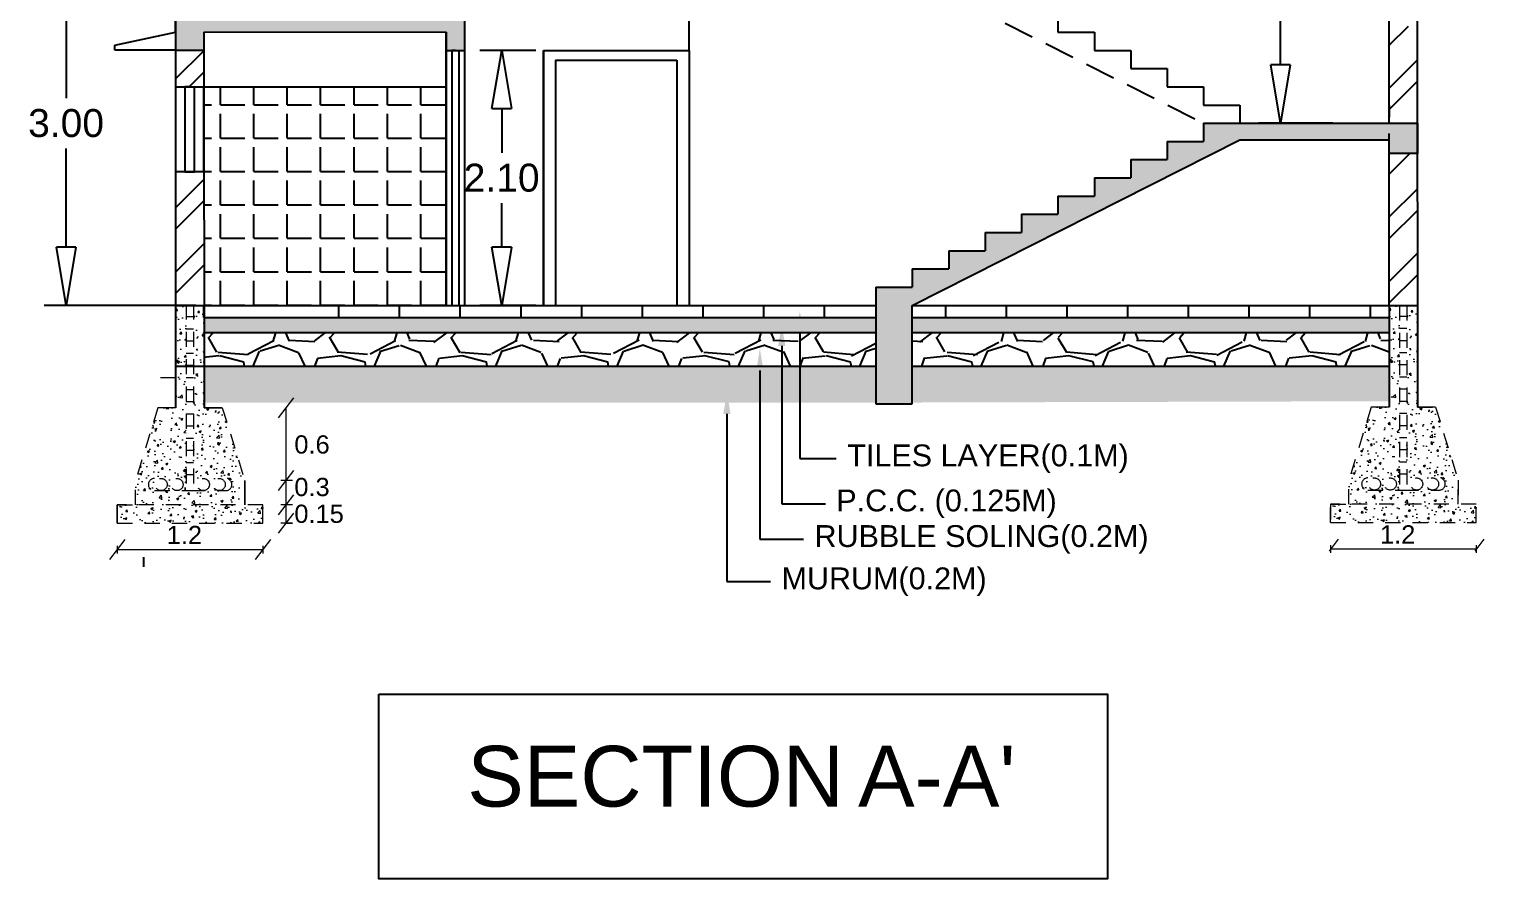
# Model space of a CAD drawing. Header units: metres. Extents: x 279 to 358.6, y 21.8 to 70.6.
# Drawn here: x 299.63 to 311.61, y 50.04 to 57.04 of the extents above; entities that cross this region are included whole.
import ezdxf
from ezdxf import colors
from ezdxf.entities.mleader import LeaderData, LeaderLine
from ezdxf.math import Vec2, Vec3

# ---------------------------------------------------------------- set-up
doc = ezdxf.new("R2010")
doc.units = ezdxf.units.M
doc.header["$MEASUREMENT"] = 0
doc.linetypes.add('DASHED2', pattern=[0.375, 0.25, -0.125])
doc.styles.get("Standard").update_dxf_attribs({"font": 'arial.ttf'})
doc.dimstyles.get("Standard").update_dxf_attribs({"dimtxt": 0.23, "dimasz": 0.48, "dimexe": 0.18, "dimexo": 0.0625, "dimgap": 0.09, "dimtad": 0, "dimtih": 1, "dimtoh": 1, "dimzin": 0, "dimdsep": 46, "dimtxsty": 'Standard', "dimblk": 'CLOSEDBLANK', "dimcen": 1.19, "dimadec": 0, "dimazin": 0, "dimtfac": 1, "dimtofl": 0, "dimtmove": 0, "dimatfit": 3, "dimldrblk": 'CLOSEDBLANK', "dimfxl": 1, "dimtolj": 1, "dimtzin": 0, "dimarcsym": 0})
pattern_1 = [(37.50000000000001, (270.6772966755989, 13.24193904688812), (-0.003149667905480408, 0.09634118845065794), [0, -0.07600000000000001, 0, -0.085, 0, -0.08125]), (7.499999999999999, (270.6772966755989, 13.24193904688812), (0.08848883526338636, 0.141107303261487), [0, -0.041, 0, -0.0685, 0, -0.02625]), (327.5, (270.6157966755989, 13.24193904688812), (0.1557070930875748, 0.0002829526768482471), [0, -0.025, 0, -0.09000000000000001, 0, -0.1175]), (317.5, (270.6157966755989, 13.24193904688812), (0.1503063302286147, 0.04388377824671247), [0, -0.0125, 0, -0.059, 0, -0.0675])]
pattern_2 = [(0, (270.6772966755989, 13.24193904688812), (0, 0.275), [0.2, -0.075]), (90, (270.6772966755989, 13.24193904688812), (-0.275, 1.683889348827611e-17), [0.2, -0.075])]

# ---------------------------------------------------------------- blocks, each defined once
blk = doc.blocks.new('_ClosedBlank')
at = {"color": 0, "linetype": 'ByBlock', "lineweight": -2}
for p, q in [((-1, 0.1666666666666667), (0, 0)), ((-1, 0.1666666666666667), (-1, -0.1666666666666667)), ((0, 0), (-1, -0.1666666666666667))]:
    blk.add_line(p, q, dxfattribs=at)
blk = doc.blocks.new('*D133')
at = {"color": 0, "lineweight": -2, "transparency": 16777216}
for p, q in [((301.0003965157889, 57.76479119134409), (299.7500575681835, 57.76479119134409)), ((299.9300575681835, 57.28479119134409), (299.9300575681835, 56.47230142326769)), ((299.9300575681835, 55.24479119134408), (299.9300575681835, 56.05728095942049)), ((301.0003965157889, 54.76479119134409), (299.7500575681835, 54.76479119134409))]:
    blk.add_line(p, q, dxfattribs=at)
at = {"layer": 'Defpoints', "color": 0, "transparency": 16777216}
for p in [(301.0628965157889, 57.76479119134409), (299.9300575681835, 54.76479119134409), (301.0628965157889, 54.76479119134409)]:
    blk.add_point(p, dxfattribs=at)
at = {"color": 0, "lineweight": -2, "transparency": 16777216, "xscale": 0.48, "yscale": 0.48, "zscale": 0.48}
for p, rotation in [((299.9300575681835, 57.76479119134409), 90), ((299.9300575681835, 54.76479119134409), 270)]:
    blk.add_blockref('_ClosedBlank', p, dxfattribs=dict(at, rotation=rotation))
at = {"color": 0, "transparency": 16777216, "insert": (299.9300575681835, 56.26479119134413), "char_height": 0.23, "attachment_point": 5}
blk.add_mtext('\\A1;3.00', dxfattribs=at)
blk = doc.blocks.new('*D134')
at = {"color": 0, "lineweight": -2, "transparency": 16777216}
for p, q in [((303.8003965157889, 56.86479119134409), (303.3391484519481, 56.86479119134409)), ((303.5191484519481, 56.38479119134409), (303.5191484519481, 56.02222297852008)), ((303.5191484519481, 55.24479119134409), (303.5191484519481, 55.6073594041681)), ((303.8003965157889, 54.7647911913441), (303.3391484519481, 54.7647911913441))]:
    blk.add_line(p, q, dxfattribs=at)
at = {"layer": 'Defpoints', "color": 0, "transparency": 16777216}
for p in [(303.8628965157889, 56.86479119134409), (303.5191484519481, 54.7647911913441), (303.8628965157889, 54.7647911913441)]:
    blk.add_point(p, dxfattribs=at)
at = {"color": 0, "lineweight": -2, "transparency": 16777216, "xscale": 0.48, "yscale": 0.48, "zscale": 0.48}
for p, rotation in [((303.5191484519481, 56.86479119134409), 90), ((303.5191484519481, 54.7647911913441), 270)]:
    blk.add_blockref('_ClosedBlank', p, dxfattribs=dict(at, rotation=rotation))
at = {"color": 0, "transparency": 16777216, "insert": (303.5191484519481, 55.81479119134413), "char_height": 0.23, "attachment_point": 5}
blk.add_mtext('\\A1;2.10', dxfattribs=at)
blk = doc.blocks.new('*D137')
at = {"color": 0, "lineweight": -2, "transparency": 16777216}
for p, q in [((310.3682191220849, 59.26479119134408), (309.7559692458561, 59.26479119134408)), ((309.9359692458561, 58.78479119134408), (309.9359692458561, 57.97230142326767)), ((309.9359692458561, 56.74479119134407), (309.9359692458561, 57.55728095942047)), ((310.3682191220849, 56.26479119134407), (309.7559692458561, 56.26479119134407))]:
    blk.add_line(p, q, dxfattribs=at)
at = {"layer": 'Defpoints', "color": 0, "transparency": 16777216}
for p in [(310.4307191220849, 59.26479119134408), (309.9359692458561, 56.26479119134407), (310.4307191220849, 56.26479119134407)]:
    blk.add_point(p, dxfattribs=at)
at = {"color": 0, "lineweight": -2, "transparency": 16777216, "xscale": 0.48, "yscale": 0.48, "zscale": 0.48}
for p, rotation in [((309.9359692458561, 59.26479119134408), 90), ((309.9359692458561, 56.26479119134407), 270)]:
    blk.add_blockref('_ClosedBlank', p, dxfattribs=dict(at, rotation=rotation))
at = {"color": 0, "transparency": 16777216, "insert": (309.9359692458561, 57.76479119134412), "char_height": 0.23, "attachment_point": 5}
blk.add_mtext('\\A1;3.00', dxfattribs=at)

msp = doc.modelspace()

# ---------------------------------------------------------------- hatches: boundary and pattern name
h = msp.add_hatch()
h.set_pattern_fill('AR-CONC', color=256, scale=0.05)
h.set_pattern_definition([(49.99999999999999, (196.6692774221981, -0.3344797372712947), (0.3586300913003768, -0.03137606749129756), [0.03750000000000001, -0.4125]), (355, (196.6692774221981, -0.3344797372712947), (-0.06937566680650001, 0.376096066850006), [0.03, -0.33]), (100.45144446, (196.6991632626981, -0.3370944092712946), (0.289254423363556, 0.3447199954843148), [0.03187009599999998, -0.3505710559999998]), (46.18420000000002, (196.6692774221981, -0.2344797372712932), (0.5336206653357862, -0.08275964039653827), [0.05624999999999998, -0.6187499999999997]), (96.63563549, (196.7137457946981, -0.2413763907712934), (0.4673309728371142, 0.4870593003872752), [0.04780517100000001, -0.52585688]), (351.1841639899999, (196.6692774221981, -0.2344797372712932), (0.4673309725273866, 0.4870593001349951), [0.04500000000000001, -0.4950000005]), (21, (196.719277422198, -0.2594797372712954), (0.2984535260592309, -0.2013094453326694), [0.03750000000000001, -0.4125]), (326.0000000000001, (196.719277422198, -0.2594797372712954), (0.1216576659607909, 0.3625750225234265), [0.03, -0.33]), (71.45144474, (196.7441485491981, -0.2762555242712956), (0.4201111883649856, 0.1612655764031769), [0.03187009500000001, -0.350571056]), (37.50000000000001, (196.6692774221981, -0.3344797372712947), (0.006079927658645335, 0.1664469269156558), [0, -0.326, 0, -0.335, 0, -0.33125]), (7.499999999999999, (196.6692774221981, -0.3344797372712947), (0.1315347687210743, 0.1972058559411801), [0, -0.191, 0, -0.3185, 0, -0.12625]), (327.5, (196.5577774221981, -0.3344797372712947), (0.2669112180862045, -0.01127743586718988), [0, -0.125, 0, -0.39, 0, -0.5175]), (317.5, (196.507777422198, -0.3344797372712947), (0.2915930846711931, 0.05005249116615887), [0, -0.1625, 0, -0.259, 0, -0.3675])])
h.paths.add_polyline_path([(305.0628965157889, 57.91479119134409), (300.8328965157889, 57.91479119134409), (300.8328965157889, 57.61479119134409), (301.0628965157889, 57.61479119134409), (301.0628965157889, 57.76479119134409), (303.2128965157889, 57.76479119134409), (305.0628965157889, 57.76479119134408)])
h.paths.add_polyline_path([(303.2128965157889, 57.11479119134409), (300.8328965157889, 57.11479119134409), (300.8328965157889, 57.01479119134409), (300.8328965157889, 56.86734746005647), (301.0638849095201, 56.86760192975436), (301.0637251839053, 57.01258879270139), (303.0628965157889, 57.01479119134409), (303.0628965157889, 56.86479119134409), (303.2128965157889, 56.86479119134409)])
h.paths.add_polyline_path([(303.2128965157889, 60.26479119134409), (301.0628965157889, 60.26479119134409), (301.0628965157889, 60.16479119134409), (303.0628965157889, 60.16479119134409), (303.0628965157889, 60.01479119134409), (303.1378965157889, 60.01479119134409), (303.2128965157889, 60.01479119134409), (303.2128965157889, 60.16479119134408)])
h.paths.add_polyline_path([(301.0628965157889, 60.26479119134409), (300.8328965157889, 60.26479119134409), (300.8328965157889, 60.16479119134409), (300.8328965157889, 60.02937870570868), (301.0628965157889, 60.02937870570868)])
h.paths.add_polyline_path([(305.0628965157889, 61.06479119134409), (300.8328965157889, 61.06479119134409), (300.8328965157889, 60.7647911913441), (301.0628965157889, 60.7647911913441), (301.0628965157889, 60.91479119134409), (303.2128965157889, 60.91479119134409), (305.0628965157889, 60.91479119134409)])
h.paths.add_polyline_path([(309.6028965157889, 56.12730285544639), (310.8328965157889, 56.12730285544639), (310.8328996177455, 56.01483026541732), (311.0641842218618, 56.0148319902822), (311.0641842218618, 56.2648319902822), (310.8328965157889, 56.26479119134407), (309.3028965157889, 56.26479119134407), (309.3028965157889, 56.11479119134408), (309.0028965157889, 56.11479119134408), (309.0028965157889, 55.96479119134408), (308.7028965157889, 55.96479119134408), (308.7028965157889, 55.81479119134408), (308.4028965157889, 55.81479119134408), (308.4028965157889, 55.66479119134407), (308.1028965157889, 55.66479119134408), (308.1028965157889, 55.51479119134409), (307.8028965157889, 55.51479119134408), (307.8028965157889, 55.36479119134408), (307.5028965157889, 55.36479119134408), (307.5028965157889, 55.2147911913441), (307.2028965157889, 55.21479119134409), (307.2028965157889, 55.06479119134409), (306.9028965157889, 55.06479119134409), (306.9028965157889, 54.91479119134409), (306.6028965157889, 54.91479119134409), (306.6028965157889, 54.76479119134409), (306.6028965157889, 54.16479119134409), (306.6028965157889, 53.95539054993063), (306.9026678119633, 53.95539054993063), (306.9028965157889, 54.76479119134409), (306.9016692601646, 54.76479119134409)])
h.paths.add_polyline_path([(309.5061223222406, 59.26479119134408), (310.8328965157889, 59.26479119134408), (310.8329141485171, 59.1648318922648), (311.0636285647832, 59.1648318922648), (311.0636285647832, 59.4148318922648), (309.8328965157889, 59.41479119134408), (309.3028965157889, 59.41479119134407), (309.3028965157889, 59.26479119134409), (309.0028965157889, 59.26479119134408), (309.0028965157889, 59.11479119134408), (308.7028965157889, 59.11479119134408), (308.7028965157889, 58.96479119134408), (308.4028965157889, 58.96479119134408), (308.4028965157889, 58.81479119134407), (308.1028965157889, 58.81479119134408), (308.1028965157889, 58.66479119134407), (307.8028965157889, 58.66479119134408), (307.8028965157889, 58.51479119134407), (307.5028965157889, 58.51479119134408), (307.5028965157889, 58.36479119134408), (307.2028965157889, 58.36479119134408), (307.2028965157889, 58.21479119134408), (306.9028965157889, 58.21479119134409), (306.9028965157889, 58.06479119134408), (306.6028965157889, 58.06479119134408), (306.6028965157889, 57.76479119134409)])
h.paths.add_polyline_path([(311.1628965157889, 63.71479119134409), (311.0628965157889, 63.71479119134409), (305.8485223402857, 63.71479119134409), (305.0628965157889, 63.71479119134409), (305.0628965157889, 63.56479119134409), (305.2928965157889, 63.56479119134409), (305.8485223402857, 63.56479119134409), (305.9485223402856, 63.56479119134409), (311.0628965157889, 63.56479119134409), (311.1628965157889, 63.56479119134409)])
h = msp.add_hatch()
h.set_pattern_fill('ANSI32', color=256)
h.set_pattern_definition([(45, (196.6692774221981, -0.3344797372712947), (-0.2651650429449553, 0.2651650429449554), []), (45, (196.8460541171981, -0.3344797372712947), (-0.2651650429449553, 0.2651650429449554), [])])
h.paths.add_polyline_path([(301.0628965157889, 59.01479119134409), (300.8328965157889, 59.01479119134409), (300.8328965157889, 57.91479119134409), (301.0628965157889, 57.91479119134409)])
h.paths.add_polyline_path([(301.0628965157889, 60.02937870570868), (300.8328965157889, 60.02937870570868), (300.8328965157889, 59.71479119134409), (301.0628965157889, 59.71479119134409)])
h.paths.add_polyline_path([(301.0628965157889, 60.7647911913441), (300.8328965157889, 60.7647911913441), (300.8328965157889, 60.26479119134409), (301.0628965157889, 60.26479119134409)])
h.paths.add_polyline_path([(301.0628965157889, 62.06479119134409), (300.8328965157889, 62.06479119134409), (300.8328965157889, 61.06479119134409), (301.0628965157889, 61.06479119134409)])
h.paths.add_polyline_path([(305.2928965157889, 63.56479119134409), (305.0628965157889, 63.56479119134409), (305.0628965157889, 63.16479119134409), (305.2928965157889, 63.16479119134409)])
h.paths.add_polyline_path([(311.0628965157889, 63.56479119134409), (310.8328965157889, 63.56479119134409), (310.8328965157889, 63.46479119134408), (310.8328965157889, 63.16479119134409), (310.8328965157889, 61.61482426184124), (311.0632404881575, 61.61482426184124)])
h.paths.add_polyline_path([(311.0634874468668, 60.21482426184124), (310.8328965157889, 60.21482426184124), (310.8328965157889, 59.41482426184123), (311.0636285647832, 59.4148318922648)])
h.paths.add_polyline_path([(311.0636726645527, 59.1648318922648), (310.8329141485171, 59.1648318922648), (310.8330376350432, 58.46479123801904), (311.0637961510787, 58.46479123801904)])
h.paths.add_polyline_path([(311.064043109788, 57.06479123801904), (310.8332845937525, 57.06479123801904), (310.8334257130067, 56.26479128469398), (311.0641842218618, 56.2648319902822)])
h.paths.add_polyline_path([(311.0642283216312, 56.01483199061109), (310.8328996177455, 56.01483026541732), (310.8329340934065, 54.76479119134409), (311.0644488276757, 54.76479119134409)])
h.paths.add_polyline_path([(301.0649896617612, 55.86479119134409), (300.8328965157889, 55.86479119134409), (300.8328965157889, 54.76479119134409), (301.0662014831135, 54.76479119134409)])
h.paths.add_polyline_path([(301.0638849095201, 56.86760192975436), (300.8328965157889, 56.86734746005647), (300.8328965157889, 56.56479119134409), (301.0642185027187, 56.56479119134409)])
h.paths.add_polyline_path([(301.0630617641551, 57.61479119134409), (300.8328965157889, 57.61479119134409), (300.8328965157889, 57.11479119134409), (301.0636125920425, 57.11479119134409)])
h = msp.add_hatch()
h.set_pattern_fill('ANGLE', color=256)
h.set_pattern_definition(pattern_2)
h.paths.add_polyline_path([(301.0642185027187, 56.56479119134409), (301.0662014831135, 54.76479119134409), (303.0628965157889, 54.76479119134409), (303.0628965157889, 56.56479119134409)])
h.paths.add_polyline_path([(301.0628965157889, 59.71479119134409), (301.0628965157889, 57.91479119134409), (303.0628965157889, 57.91479119134409), (303.0628965157889, 59.71479119134409)])
h.paths.add_polyline_path([(302.0424373945327, 58.57616226910673), (302.7827989225, 58.57616226910673), (302.7827989225, 59.05012543418176), (302.0424373945327, 59.05012543418176)], flags=24)
h = msp.add_hatch()
h.set_pattern_fill('ANGLE', color=256)
h.set_pattern_definition(pattern_2)
h.paths.add_polyline_path([(301.0628965157889, 55.96479119134409), (301.0628965157889, 54.76479119134409), (303.0628965157889, 54.76479119134409), (303.0628965157889, 55.96479119134409)])
h.paths.add_polyline_path([(301.0628965157889, 59.11479119134409), (301.0628965157889, 57.91479119134409), (303.0628965157889, 57.91479119134409), (303.0628965157889, 59.11479119134409)])
at = {"linetype": 'DASHED2', "lineweight": 0, "ltscale": 0.5}
h = msp.add_hatch(dxfattribs=at)
h.set_pattern_fill('AR-CONC', color=256, scale=0.001)
h.set_pattern_definition([(49.99999999999999, (-1040.575022943831, -1535.282721891798), (0.182184668996004, -0.01593908553890309), [0.01905, -0.20955]), (355, (-1040.575022943831, -1535.282721891798), (-0.03524342142496934, 0.1910568452390352), [0.01524, -0.16764058417]), (100.4514447, (-1040.559840936831, -1535.284050145298), (0.1469412470903533, 0.1751177519121951), [0.01619000879999997, -0.1780902445999997]), (46.18420000000002, (-1040.575022943831, -1535.231921891798), (0.2710790408921299, -0.04204232793272715), [0.02857499999999996, -0.3143249999999994]), (96.63555760999992, (-1040.552433043831, -1535.235425391798), (0.237404134051503, 0.2474261245977215), [0.02428502314, -0.26713560816]), (351.1841511700001, (-1040.575022943831, -1535.231921891798), (0.237404134064977, 0.2474261245855326), [0.02285996707, -0.25145973192]), (21, (-1040.549622943831, -1535.244621891798), (0.1516143912691325, -0.1022651981870876), [0.01905, -0.20955]), (326.0000000000001, (-1040.549622943831, -1535.244621891798), (0.06180202834764707, 0.1841879661223193), [0.01524, -0.16764]), (71.45144499999999, (-1040.536988411231, -1535.253143991698), (0.2134164192787162, 0.08192276888590524), [0.0161900088, -0.1780899376]), (37.50000000000001, (-1040.575022943831, -1535.282721891798), (0.003088603250591816, 0.0845550388731531), [0, -0.165608, 0, -0.17018, 0, -0.168275]), (7.499999999999999, (-1040.575022943831, -1535.282721891798), (0.06681966251030574, 0.1001805748181195), [0, -0.09702799999999999, 0, -0.161798, 0, -0.06413500000000001]), (327.5, (-1040.631664943831, -1535.282721891798), (0.1355905951668714, -0.005728743992673458), [0, -0.0635, 0, -0.19812, 0, -0.26289]), (317.5, (-1040.657064943831, -1535.282721891798), (0.148129181386018, 0.02542649103333302), [0, -0.08255, 0, -0.131572, 0, -0.18669])])
h.paths.add_polyline_path([(300.9188508276545, 54.77253197237572), (300.8371297451226, 54.77253197237572), (300.8371297451226, 54.1721849706549), (300.9188508276545, 54.1721849706549)])
h.paths.add_polyline_path([(301.0671297451224, 54.77218497065481), (301.0651432846676, 54.77218497065481), (300.9788508276545, 54.77231535706967), (300.9788508276545, 54.1721849706549), (301.0671297451224, 54.1721849706549)])
h.paths.add_polyline_path([(301.2171297451225, 53.9221849706549), (301.0671297451224, 53.9221849706549), (301.0671297451224, 54.1721849706549), (300.9788508276547, 54.1721849706549), (300.9788508276547, 53.23927063249296), (301.0610356794029, 53.23927063249296, -0.4142135623717632), (301.011035679403, 53.28927063249269, -1), (301.1110356794029, 53.28927063249269, -0.4142135623730951), (301.0610356794029, 53.23927063249273), (301.1919713700051, 53.23927063249273, -0.4142135623730951), (301.1419713700052, 53.28927063249269, -1), (301.2419713700051, 53.28927063249269, -0.4142135623730951), (301.1919713700051, 53.23927063249273), (300.9521297451224, 53.23927063249273), (300.7132429772757, 53.23927063249273, -0.4142135623730951), (300.6632429772758, 53.28927063249269, -1), (300.7632429772757, 53.28927063249269, -0.4142135623730951), (300.7132429772757, 53.23927063249273), (300.8441786678779, 53.23927063249273, -0.4142135623730951), (300.794178667878, 53.28927063249269, -1), (300.8941786678779, 53.28927063249269, -0.4142135623730951), (300.8441786678779, 53.23927063249273), (300.9188508276548, 53.23927063249251), (300.9188508276541, 54.1721849706549), (300.8371297451224, 54.1721849706549), (300.8371297451224, 53.9221849706549), (300.6871297451223, 53.92218497065512), (300.5021297451224, 53.32218497065453), (300.5021297451224, 53.12218497065494), (301.4021297451225, 53.12218497065494), (301.4021297451225, 53.32218497065453)])
h.paths.add_polyline_path([(301.5521297451223, 53.12218497065471), (300.3521297451223, 53.12218497065517), (300.3521297451221, 52.97218497065462), (301.5521297451223, 52.97218497065462)])
h = msp.add_hatch()
h.set_pattern_fill('AR-CONC', color=256, scale=0.05)
h.set_pattern_definition([(49.99999999999999, (270.6772966755989, 13.24193904688812), (0.3586300913003768, -0.03137606749129756), [0.03750000000000001, -0.4125]), (355, (270.6772966755989, 13.24193904688812), (-0.06937566680650001, 0.376096066850006), [0.03, -0.33]), (100.45144446, (270.7071825160989, 13.23932437488812), (0.289254423363556, 0.3447199954843148), [0.03187009599999995, -0.3505710559999996]), (46.18420000000002, (270.6772966755989, 13.34193904688812), (0.5336206653357862, -0.08275964039653827), [0.05624999999999995, -0.6187499999999992]), (96.63563549, (270.7217650480989, 13.33504239338812), (0.4673309728371142, 0.4870593003872752), [0.04780517100000001, -0.52585688]), (351.1841639899999, (270.6772966755989, 13.34193904688812), (0.4673309725273866, 0.4870593001349951), [0.04500000000000001, -0.4950000005]), (21, (270.727296675599, 13.31693904688812), (0.2984535260592309, -0.2013094453326694), [0.03750000000000001, -0.4125]), (326.0000000000001, (270.727296675599, 13.31693904688812), (0.1216576659607909, 0.3625750225234265), [0.03, -0.33]), (71.45144474, (270.7521678025989, 13.30016325988812), (0.4201111883649856, 0.1612655764031769), [0.03187009500000001, -0.350571056]), (37.50000000000001, (270.6772966755989, 13.24193904688812), (0.006079927658645335, 0.1664469269156558), [0, -0.326, 0, -0.335, 0, -0.33125]), (7.499999999999999, (270.6772966755989, 13.24193904688812), (0.1315347687210743, 0.1972058559411801), [0, -0.191, 0, -0.3185, 0, -0.12625]), (327.5, (270.5657966755989, 13.24193904688812), (0.2669112180862045, -0.01127743586718988), [0, -0.125, 0, -0.39, 0, -0.5175]), (317.5, (270.5157966755989, 13.24193904688812), (0.2915930846711931, 0.05005249116615887), [0, -0.1625, 0, -0.259, 0, -0.3675])])
h.paths.add_polyline_path([(306.6028965157889, 54.53979119134408), (306.6028965157889, 54.66479119134409), (301.0628965157889, 54.66479119134409), (301.0628965157889, 54.53979119134409)])
h.paths.add_polyline_path([(306.9028682598407, 54.66479119134409), (306.9028329399056, 54.53979119134409), (310.8328965157889, 54.53979119134409), (310.8328965157889, 54.66479119134409)])
h = msp.add_hatch(dxfattribs=at)
h.set_pattern_fill('AR-CONC', color=256, scale=0.001)
h.set_pattern_definition([(49.99999999999999, (-1030.577556022495, -1535.278208388114), (0.182184668996004, -0.01593908553890309), [0.01905, -0.20955]), (355, (-1030.577556022495, -1535.278208388114), (-0.03524342142496934, 0.1910568452390352), [0.01524, -0.16764058417]), (100.4514447, (-1030.562374015495, -1535.279536641614), (0.1469412470903533, 0.1751177519121951), [0.01619000879999997, -0.1780902445999997]), (46.18420000000002, (-1030.577556022495, -1535.227408388114), (0.2710790408921299, -0.04204232793272715), [0.02857499999999996, -0.3143249999999994]), (96.63555760999992, (-1030.554966122495, -1535.230911888114), (0.237404134051503, 0.2474261245977215), [0.02428502314, -0.26713560816]), (351.1841511700001, (-1030.577556022495, -1535.227408388114), (0.237404134064977, 0.2474261245855326), [0.02285996707, -0.25145973192]), (21, (-1030.552156022495, -1535.240108388114), (0.1516143912691325, -0.1022651981870876), [0.01905, -0.20955]), (326.0000000000001, (-1030.552156022495, -1535.240108388114), (0.06180202834764707, 0.1841879661223193), [0.01524, -0.16764]), (71.45144499999999, (-1030.539521489895, -1535.248630488014), (0.2134164192787162, 0.08192276888590524), [0.0161900088, -0.1780899376]), (37.50000000000001, (-1030.577556022495, -1535.278208388114), (0.003088603250591816, 0.0845550388731531), [0, -0.165608, 0, -0.17018, 0, -0.168275]), (7.499999999999999, (-1030.577556022495, -1535.278208388114), (0.06681966251030574, 0.1001805748181195), [0, -0.09702799999999999, 0, -0.161798, 0, -0.06413500000000001]), (327.5, (-1030.634198022495, -1535.278208388114), (0.1355905951668714, -0.005728743992673458), [0, -0.0635, 0, -0.19812, 0, -0.26289]), (317.5, (-1030.659598022495, -1535.278208388114), (0.148129181386018, 0.02542649103333302), [0, -0.08255, 0, -0.131572, 0, -0.18669])])
h.paths.add_polyline_path([(310.9163177489904, 54.77704547605967), (310.8345966664585, 54.77704547605967), (310.8345966664585, 54.17669847433885), (310.9163177489904, 54.17669847433885)])
h.paths.add_polyline_path([(311.0645966664583, 54.77669847433876), (311.0626102060035, 54.77669847433876), (310.9763177489904, 54.77682886075362), (310.9763177489904, 54.17669847433885), (311.0645966664583, 54.17669847433885)])
h.paths.add_polyline_path([(311.2145966664584, 53.92669847433885), (311.0645966664583, 53.92669847433885), (311.0645966664583, 54.17669847433885), (310.9763177489906, 54.17669847433885), (310.9763177489906, 53.24378413617691), (311.0585026007388, 53.24378413617691, -0.4142135623717632), (311.0085026007389, 53.29378413617664, -1), (311.1085026007388, 53.29378413617664, -0.4142135623730951), (311.0585026007388, 53.24378413617669), (311.189438291341, 53.24378413617669, -0.4142135623730951), (311.1394382913411, 53.29378413617664, -1), (311.239438291341, 53.29378413617664, -0.4142135623730951), (311.189438291341, 53.24378413617669), (310.9495966664583, 53.24378413617669), (310.7107098986116, 53.24378413617669, -0.4142135623730951), (310.6607098986117, 53.29378413617664, -1), (310.7607098986116, 53.29378413617664, -0.4142135623730951), (310.7107098986116, 53.24378413617669), (310.8416455892138, 53.24378413617669, -0.4142135623730951), (310.7916455892139, 53.29378413617664, -1), (310.8916455892138, 53.29378413617664, -0.4142135623730951), (310.8416455892138, 53.24378413617669), (310.9163177489907, 53.24378413617646), (310.91631774899, 54.17669847433885), (310.8345966664583, 54.17669847433885), (310.8345966664583, 53.92669847433885), (310.6845966664582, 53.92669847433908), (310.4995966664583, 53.32669847433849), (310.4995966664583, 53.12669847433889), (311.3995966664584, 53.12669847433889), (311.3995966664584, 53.32669847433849)])
h.paths.add_polyline_path([(311.5495966664582, 53.12669847433867), (310.3495966664582, 53.12669847433912), (310.349596666458, 52.97669847433858), (311.5495966664582, 52.97669847433858)])
h = msp.add_hatch()
h.set_pattern_fill('GRAVEL', color=256)
h.set_pattern_definition([(228.012787504, (271.3972966755989, 14.24193904688812), (-8.000000000000062, -9.000000000000004), [0.134536, -13.3190880470737]), (184.969740728, (271.3072966755989, 14.14193904688812), (11.99999999999998, 1.000000000000035), [0.230868, -22.85592476123]), (132.510447078, (271.0772966755989, 14.12193904688812), (10.00000000000012, -10.99999999999986), [0.162788, -16.1160325960997]), (267.273689006, (270.6872966755989, 13.87193904688812), (1.000000000000024, 20.00000000000002), [0.2102379999999998, -20.81355804162898]), (292.833654178, (270.6772966755989, 13.66193904688812), (-4.999999999999988, 12.00000000000003), [0.2061549999999998, -20.40937312808828]), (357.273689006, (270.7572966755989, 13.47193904688812), (-20.00000000000002, 1.000000000000026), [0.2102379999999998, -20.81355804162898]), (37.6942404667, (270.9672966755989, 13.46193904688812), (-13, -9.999999999999973), [0.278029, -27.524848548916]), (72.2553283749, (271.1872966755989, 13.63193904688812), (7.000000000000028, 22), [0.2624879999999996, -25.98632149681337]), (121.429565615, (271.2672966755989, 13.88193904688812), (-8.00000000000002, 12.99999999999999), [0.21095, -20.884073109729]), (175.236358309, (271.1572966755989, 14.06193904688812), (10.99999999999998, -1.000000000000038), [0.240832, -11.8007625787923]), (222.397437798, (270.9172966755989, 14.08193904688812), (-11.99999999999996, -10.99999999999997), [0.311448, -30.8333750047949]), (138.814074834, (271.6772966755989, 13.86193904688812), (-7.000000000000033, 6), [0.1063009999999999, -10.52384481273469]), (171.46923439, (271.597296675599, 13.93193904688812), (13, -1.999999999999995), [0.202237, -20.021511416157]), (225, (271.3972966755989, 13.96193904688812), (-1.110223024625157e-16, -0.9999999999999329), [0.141421, -1.2727925623731]), (203.198590514, (271.3272966755989, 14.08193904688812), (4.999999999999989, 1.999999999999975), [0.076158, -7.5396151058639]), (291.801409486, (271.2572966755989, 14.05193904688812), (-0.9999999999996839, 3.000000000000103), [0.107703, -5.2774618071345]), (30.96375653209999, (271.2972966755989, 13.95193904688812), (3.000000000000053, 1.99999999999998), [0.174929, -5.656022894845298]), (161.565051177, (271.4472966755989, 14.04193904688812), (2.000000000000012, -0.9999999999999767), [0.1264909999999998, -3.035786660168397]), (16.389540334, (270.6772966755989, 14.05193904688812), (9.999999999999966, 3.000000000000044), [0.1772, -17.5428451466694]), (70.3461759419, (270.847296675599, 14.10193904688812), (-4.00000000000122, -11.0000000000034), [0.148661, -14.717407747319]), (293.198590514, (271.4472966755989, 14.24193904688812), (-1.99999999999997, 4.999999999999991), [0.152315, -7.4634581058639]), (343.610459666, (271.5072966755989, 14.10193904688812), (-9.999999999999966, 3.000000000000044), [0.1771999999999998, -17.54284514666897]), (339.44395478, (270.6772966755989, 13.43193904688812), (-5.000000000000036, 2.000000000000024), [0.1708799999999998, -8.373123745317487]), (294.775140569, (270.8372966755989, 13.37193904688812), (-5.000000000000005, 11), [0.143178, -14.174643063276]), (66.8014094864, (271.4572966755989, 13.24193904688812), (1.999999999999981, 4.99999999999997), [0.152315, -7.4634581058639]), (17.3540246363, (271.5172966755989, 13.38193904688812), (-12.99999999999998, -3.999999999999963), [0.167631, -16.59542361424]), (69.44395478040002, (270.9672966755989, 13.24193904688812), (-2.000000000000007, -4.999999999999955), [0.0854399999999999, -8.458563745317488]), (101.309932474, (271.3972966755989, 13.24193904688812), (-0.9999999999999638, 4.000000000000012), [0.05099, -5.0480295135928]), (165.963756532, (271.3872966755989, 13.29193904688812), (2.999999999999959, -1.000000000000001), [0.206155, -3.9169506256177]), (186.009005957, (271.1872966755989, 13.34193904688812), (10.00000000000005, 0.9999999999999831), [0.19105, -18.9139231745428]), (303.690067526, (271.2972966755989, 13.86193904688812), (-0.9999999999999872, 1.999999999999986), [0.1442219999999998, -3.461329275463997]), (353.157226587, (271.3772966755989, 13.74193904688812), (17.00000000000001, -2.000000000000053), [0.251794, -24.9275626240283]), (60.9453959009, (271.6272966755989, 13.71193904688812), (-3.999999999999976, -6.999999999999977), [0.102956, -10.192674140987]), (90, (271.6772966755989, 13.80193904688812), (-0.9999999999999999, 1), [0.06, -0.94]), (120.256437164, (271.1672966755989, 13.37193904688812), (4.000000000000009, -7.000000000000008), [0.138924, -13.7535199894498]), (48.01278750420001, (271.097296675599, 13.49193904688812), (8, 8.999999999999975), [0.269072, -13.1845520470737]), (0, (271.2772966755989, 13.69193904688812), (1, 1), [0.26, -0.74]), (325.3048464690001, (271.5372966755989, 13.69193904688812), (10.00000000000014, -6.999999999999825), [0.1581139999999998, -15.65327430084199]), (254.054604099, (271.6672966755989, 13.60193904688812), (-1.000000000000038, -4.000000000000004), [0.145602, -7.1345078892805]), (207.645975364, (271.6272966755989, 13.46193904688812), (-18.99999999999995, -10.00000000000005), [0.237065, -23.4694741822594]), (175.42607874, (271.4172966755989, 13.35193904688812), (-12.99999999999995, 1.000000000000001), [0.250799, -24.8290734079689])])
h.paths.add_polyline_path([(306.6028965157889, 54.26479119134409), (306.6028965157889, 54.53979119134408), (301.0628965157889, 54.53979119134409), (301.0628965157889, 54.33979119134409), (301.0628965157889, 54.26479119134409)])
h.paths.add_polyline_path([(310.8328965157889, 54.26479119134409), (310.8328965157889, 54.53979119134409), (306.9028497354589, 54.53979119134409), (306.9027925595, 54.26479119134409)])
h = msp.add_hatch()
h.set_pattern_fill('AR-SAND', color=256, scale=0.05)
h.set_pattern_definition(pattern_1)
h.paths.add_polyline_path([(306.6028965157889, 53.96479119134409), (306.6028965157889, 54.16479119134409), (306.6028965157889, 54.26479119134409), (301.0628965157889, 54.26479119134409), (301.0628965157889, 54.16479119134409), (301.0628965157889, 53.9647911913441)])
h = msp.add_hatch()
h.set_pattern_fill('AR-SAND', color=256, scale=0.05)
h.set_pattern_definition(pattern_1)
h.paths.add_polyline_path([(310.8334095167306, 53.97544049388798), (310.8328965157889, 54.16479119134412), (310.8328965157889, 54.26479119134409), (306.9027552360481, 54.26479119134409), (306.9026704681738, 53.9647910858825)])

# ---------------------------------------------------------------- linework, layer by layer
for p, q in [((311.0628965157889, 63.56479119134409), (311.0645966664583, 53.92669847433885)), ((300.8328965157889, 62.06479119134409), (300.8328965157889, 53.9221849706549)), ((310.8329369770791, 56.2647911984814), (310.8328965157889, 59.26479119134409)), ((305.0628965157889, 56.86479119134409), (305.0628965157889, 57.76479119134409)), ((300.8328965157889, 57.01479119134409), (300.8328965157889, 57.11479119134409)), ((303.2128965157889, 57.11479119134409), (303.2128965157889, 54.76479119134409)), ((308.1028965157889, 57.16479119134407), (308.1028965157889, 57.01479119134408)), ((300.3328965157889, 56.90734746005647), (300.8328965157889, 57.01479119134409)), ((301.0637227576201, 57.01479119134409), (301.0671297451224, 53.9221849706549)), ((303.0628965157889, 57.01479119134409), (301.0637251839053, 57.01258879270139)), ((303.0628965157889, 57.01479119134409), (303.0628965157889, 54.76479119134409)), ((303.0628965157889, 56.86479119134409), (303.0628965157889, 57.01479119134409)), ((308.1028965157889, 57.01479119134407), (308.4028965157889, 57.01479119134407)), ((308.4028965157889, 57.01479119134407), (308.4028965157889, 56.86479119134406)), ((300.3328965157889, 56.86734746005647), (300.3328965157889, 56.90734746005647)), ((300.8328965157889, 56.86734746005647), (300.3328965157889, 56.86734746005647)), ((300.8328965157889, 56.86734746005647), (301.0638849095201, 56.86760192975436)), ((303.0628965157889, 54.76479119134409), (303.0628965157889, 56.86479119134409)), ((303.0628965157889, 56.86479119134409), (303.2128965157889, 56.86479119134409)), ((303.137896515789, 56.86479119134409), (303.1078965157889, 56.86479119134409)), ((303.1078965157889, 56.86479119134409), (303.1078965157889, 54.76479119134409)), ((303.1678965157889, 54.76479119134409), (303.1678965157889, 56.86479119134409)), ((303.8628965157889, 56.86479119134409), (303.8628965157889, 54.76479119134409)), ((303.8628965157889, 54.76479119134409), (303.8628965157889, 56.86479119134409)), ((303.8628965157889, 56.86479119134409), (305.0628965157889, 56.86479119134409)), ((305.0628965157889, 56.86479119134409), (305.0628965157889, 54.76479119134409)), ((308.4028965157889, 56.86479119134405), (308.7028965157889, 56.86479119134407)), ((308.7028965157889, 56.86479119134407), (308.7028965157889, 56.71479119134407)), ((303.9628965157889, 56.78479119134409), (303.9628965157889, 54.76479119134409)), ((303.9628965157889, 56.78479119134409), (304.9628964761897, 56.78479119134409)), ((304.9628964761897, 56.78479119134409), (304.9628964761897, 54.76479119134409)), ((308.7028965157889, 56.71479119134407), (309.0028965157889, 56.71479119134407)), ((309.0028965157889, 56.71479119134407), (309.0028965157889, 56.56479119134408)), ((300.8328965157889, 56.56479119134409), (301.0628965157889, 56.56479119134409)), ((300.9478965157889, 56.56479119134409), (300.9078965157889, 56.56479119134409)), ((300.9078965157889, 56.56479119134409), (300.9078965157889, 55.86479119134409)), ((300.9878965157889, 55.86479119134409), (300.9878965157889, 56.56479119134409)), ((301.0628965157889, 56.56479119134409), (303.0628965157889, 56.56479119134409)), ((301.0628965157889, 56.56479119134409), (301.0628965157889, 55.86479119134409)), ((309.0028965157889, 56.56479119134408), (309.3028965157889, 56.56479119134407)), ((309.3028965157889, 56.56479119134407), (309.3028965157889, 56.41479119134408)), ((309.3028965157889, 56.41479119134407), (309.6028965157889, 56.41479119134407)), ((309.6028965157889, 56.41479119134407), (309.6028965157889, 56.26479119134407)), ((310.8328965157889, 56.41479119134407), (310.8328965157889, 56.31479119134407)), ((309.3028965157889, 56.26479119134407), (309.3028965157889, 56.11479119134408)), ((309.3028965157889, 56.26479119134407), (310.8328965157889, 56.26479119134407)), ((310.8328965157889, 56.26479119134407), (311.0641842218618, 56.2648319902822)), ((311.0641842218618, 56.2648319902822), (311.0641842218618, 56.0148319902822)), ((306.9016692601646, 54.76479119134409), (309.6028965157889, 56.12730285544639)), ((309.0028965157889, 56.11479119134407), (309.0028965157889, 55.96479119134408)), ((309.0028965157889, 56.11479119134408), (309.3028965157889, 56.11479119134408)), ((309.6028965157889, 56.12730285544639), (310.8328965157889, 56.12730285544639)), ((310.8329572077243, 54.76479119134409), (310.832938125369, 56.17965131756278)), ((311.0641842218618, 56.0148319902822), (310.8329416349404, 56.01483026573068)), ((301.0628965157889, 55.86479119134409), (300.8328965157889, 55.86479119134409)), ((300.9078965157889, 55.86479119134409), (300.9878965157889, 55.86479119134409)), ((308.7028965157889, 55.96479119134408), (308.7028965157889, 55.81479119134408)), ((308.7028965157889, 55.96479119134408), (309.0028965157889, 55.96479119134408)), ((308.4028965157889, 55.81479119134408), (308.4028965157889, 55.66479119134407)), ((308.4028965157889, 55.81479119134408), (308.7028965157889, 55.81479119134408)), ((308.1028965157889, 55.66479119134408), (308.1028965157889, 55.51479119134409)), ((308.1028965157889, 55.66479119134408), (308.4028965157889, 55.66479119134407)), ((307.8028965157889, 55.51479119134408), (307.8028965157889, 55.36479119134408)), ((307.8028965157889, 55.51479119134408), (308.1028965157889, 55.51479119134409)), ((307.5028965157889, 55.36479119134408), (307.5028965157889, 55.2147911913441)), ((307.5028965157889, 55.36479119134408), (307.8028965157889, 55.36479119134408)), ((307.2028965157889, 55.21479119134409), (307.2028965157889, 55.06479119134409)), ((307.2028965157889, 55.21479119134409), (307.5028965157889, 55.2147911913441)), ((306.9028965157889, 55.06479119134409), (306.9028965157889, 54.91479119134409)), ((306.9028965157889, 55.06479119134409), (307.2028965157889, 55.06479119134409)), ((306.6028965157889, 54.91479119134409), (306.6028965157889, 54.76479119134409)), ((306.6028965157889, 54.91479119134409), (306.9028965157889, 54.91479119134409)), ((300.8328965157889, 54.76479119134409), (306.6028965157889, 54.7647911913441)), ((301.0628965157889, 54.76479119134409), (301.0628965157889, 54.66479119134409)), ((301.0628965157889, 54.66479119134409), (306.6028965157889, 54.66479119134409)), ((302.1757670857167, 54.76479119134409), (302.1757670857167, 54.66479119134409)), ((302.6757670857167, 54.76479119134409), (302.6757670857167, 54.66479119134409)), ((303.1078965157889, 54.76479119134409), (303.1678965157889, 54.76479119134409)), ((303.1757670857167, 54.76479119134409), (303.1757670857167, 54.66479119134409)), ((303.6757670857167, 54.76479119134409), (303.6757670857167, 54.66479119134409)), ((304.1757670857167, 54.76479119134409), (304.1757670857167, 54.66479119134409)), ((304.6757670857167, 54.76479119134409), (304.6757670857167, 54.66479119134409)), ((305.1757670857167, 54.76479119134409), (305.1757670857167, 54.66479119134409)), ((305.6757670857167, 54.76479119134409), (305.6757670857167, 54.66479119134409)), ((306.1757670857167, 54.76479119134409), (306.1757670857167, 54.66479119134409)), ((306.6028965157889, 54.76479119134409), (306.6028965157889, 54.16479119134409)), ((306.9016692601646, 54.76479119134409), (311.0628965157889, 54.76479119134409)), ((306.9026678119633, 53.95539054993063), (306.9028965157889, 54.76479119134409)), ((306.9028965157889, 54.66479119134409), (310.8328965157889, 54.66479119134409)), ((307.1757670857167, 54.76479119134409), (307.1757670857167, 54.66479119134409)), ((307.6757670857167, 54.76479119134409), (307.6757670857167, 54.66479119134409)), ((308.1757670857167, 54.76479119134409), (308.1757670857167, 54.66479119134409)), ((308.6757670857167, 54.76479119134409), (308.6757670857167, 54.66479119134409)), ((309.1757670857167, 54.76479119134409), (309.1757670857167, 54.66479119134409)), ((309.6757670857167, 54.76479119134409), (309.6757670857167, 54.66479119134409)), ((310.1757670857167, 54.76479119134409), (310.1757670857167, 54.66479119134409)), ((310.6757670857167, 54.76479119134409), (310.6757670857167, 54.66479119134409)), ((310.8328965157889, 54.66479119134409), (310.8328965157889, 54.53979119134409)), ((310.8329572077243, 54.76479119134409), (310.8329572077243, 53.92669847433885)), ((306.6028965157889, 54.53979119134408), (301.0628965157889, 54.53979119134409)), ((310.8328965157889, 54.53979119134409), (306.9028965157889, 54.53979119134409)), ((300.8328965157889, 54.26479119134409), (306.6028965157889, 54.26479119134409)), ((306.9027925595, 54.26479119134409), (310.8328965157889, 54.26479119134409)), ((306.6028965157889, 54.16479119134409), (306.6028965157889, 53.95539054993063)), ((306.6028965157889, 53.95539054993063), (306.9028965157889, 53.95539054993063)), ((300.5704640700349, 52.61146901357856), (300.5704640700349, 52.69146901357855))]:
    msp.add_line(p, q)
at = {"linetype": 'DASHED2'}
msp.add_line((306.3288827075754, 57.76479119134409), (309.3028965157889, 56.26479119134407), dxfattribs=at)
at = {"linetype": 'DASHED2', "lineweight": 0, "ltscale": 0.5}
for p, q in [((300.9188508276545, 54.77218497065435), (300.9188508276545, 53.23927063249273)), ((300.9788508276545, 54.77218497065435), (300.9788508276545, 53.23927063249273)), ((310.9163177489904, 54.76479119134409), (310.9163177489904, 53.24378413617669)), ((310.9763177489904, 54.76479119134409), (310.9763177489904, 53.24378413617669)), ((300.6871297451223, 53.9221849706549), (300.5021297451224, 53.32218497065499)), ((301.2171297451225, 53.9221849706549), (301.4021297451225, 53.32218497065499)), ((310.6845966664582, 53.92669847433885), (310.4995966664583, 53.32669847433894)), ((311.0645966664583, 53.92669847433885), (311.2145966664584, 53.92669847433885)), ((311.2145966664584, 53.92669847433885), (311.3995966664584, 53.32669847433894)), ((300.9188508276545, 53.77218497065526), (300.9788508276545, 53.77218497065526)), ((300.9188508276545, 53.67218497065535), (300.9788508276545, 53.67218497065535)), ((310.9163177489904, 53.6766984743393), (310.9763177489904, 53.6766984743393)), ((300.9188508276545, 53.57218497065544), (300.9788508276545, 53.57218497065544)), ((300.9188508276545, 53.47218497065553), (300.9788508276545, 53.47218497065553)), ((310.9163177489904, 53.57669847433939), (310.9763177489904, 53.57669847433939)), ((310.9163177489904, 53.47669847433949), (310.9763177489904, 53.47669847433949)), ((300.9188508276545, 53.37218497065562), (300.9788508276545, 53.37218497065562)), ((310.9163177489904, 53.37669847433958), (310.9763177489904, 53.37669847433958)), ((300.5021297451224, 53.12218497065494), (300.5021297451224, 53.32218497065499)), ((300.6577874811064, 53.23927063249273), (300.9521297451224, 53.23927063249273)), ((300.9521297451224, 53.23927063249273), (301.2464720091384, 53.23927063249273)), ((310.4995966664583, 53.12669847433889), (310.4995966664583, 53.32669847433894)), ((310.6552544024423, 53.24378413617669), (310.9495966664583, 53.24378413617669)), ((310.9495966664583, 53.24378413617669), (311.2439389304743, 53.24378413617669)), ((311.3995966664584, 53.32669847433894), (311.3995966664584, 53.12669847433889)), ((311.3995966664584, 53.12669847433889), (311.3995966664584, 53.32669847433894)), ((301.5521297451223, 53.12218497065494), (300.3521297451223, 53.12218497065494)), ((300.3521297451223, 53.12218497065494), (300.5021297451224, 53.12218497065494)), ((311.5495966664582, 53.12669847433889), (310.3495966664582, 53.12669847433889)), ((310.3495966664582, 53.12669847433889), (310.3495966664582, 52.9766984743388)), ((310.3495966664582, 52.9766984743388), (310.3495966664582, 53.12669847433889)), ((310.3495966664582, 53.12669847433889), (310.4995966664583, 53.12669847433889)), ((311.5495966664582, 52.9766984743388), (311.5495966664582, 53.12669847433889)), ((300.3521297451223, 52.97218497065485), (301.5521297451223, 52.97218497065485)), ((310.3495966664582, 52.9766984743388), (311.5495966664582, 52.9766984743388)), ((310.4126634847155, 52.84090720190565), (310.2865298482016, 52.67645131149797)), ((310.3495966664582, 52.79045985354887), (310.3495966664582, 52.72689865985475)), ((311.6126634847153, 52.84090720190611), (311.4865298482014, 52.67645131149843)), ((311.549596666458, 52.79045985354932), (311.549596666458, 52.72689865985521))]:
    msp.add_line(p, q, dxfattribs=at)
at = {"linetype": 'ByBlock', "lineweight": 0}
for p, q in [((300.9188508276545, 54.67218497065468), (300.9872933734816, 54.67218497065468)), ((310.9163177489904, 54.67669847433863), (310.9847602948175, 54.67669847433863)), ((300.9188508276545, 54.47218497065468), (300.9788508276545, 54.47218497065467)), ((310.9163177489904, 54.47669847433863), (310.9763177489904, 54.47669847433863)), ((300.9188508276545, 54.17218497065467), (300.9788508276542, 54.17218497065467)), ((310.9163177489904, 54.17669847433862), (310.9763177489901, 54.17669847433862))]:
    msp.add_line(p, q, dxfattribs=at)
at = {"linetype": 'ByBlock', "lineweight": 0, "ltscale": 0.5}
for p, q in [((300.9188508276545, 54.67218497065444), (300.9788508276545, 54.67218497065444)), ((310.9163177489904, 54.67669847433839), (310.9763177489904, 54.67669847433839)), ((300.9188508276545, 54.57218497065453), (300.9788508276545, 54.57218497065453)), ((310.9163177489904, 54.57669847433849), (310.9763177489904, 54.57669847433849)), ((300.9188508276545, 54.47218497065462), (300.9788508276545, 54.47218497065462)), ((310.9163177489904, 54.47669847433858), (310.9763177489904, 54.47669847433858)), ((300.9188508276545, 54.37218497065471), (300.9788508276545, 54.37218497065471)), ((310.9163177489904, 54.37669847433867), (310.9763177489904, 54.37669847433867)), ((300.9188508276545, 54.27218497065481), (300.9788508276545, 54.27218497065481)), ((310.9163177489904, 54.27669847433876), (310.9763177489904, 54.27669847433876)), ((300.7093232027753, 54.17218497065467), (300.8354902863884, 54.17218497065467)), ((300.9188508276545, 54.1721849706549), (300.9788508276545, 54.1721849706549)), ((300.9188508276545, 54.1721849706549), (300.9788508276545, 54.1721849706549)), ((300.9188508276545, 54.1721849706549), (300.9788508276545, 54.1721849706549)), ((300.9188508276545, 54.1721849706549), (300.9788508276545, 54.1721849706549)), ((300.9188508276545, 54.07218497065499), (300.9788508276545, 54.07218497065499)), ((310.9163177489904, 54.17669847433885), (310.9763177489904, 54.17669847433885)), ((310.9163177489904, 54.17669847433885), (310.9763177489904, 54.17669847433885)), ((310.9163177489904, 54.17669847433885), (310.9763177489904, 54.17669847433885)), ((310.9163177489904, 54.17669847433885), (310.9763177489904, 54.17669847433885)), ((310.9163177489904, 54.07669847433894), (310.9763177489904, 54.07669847433894)), ((300.9188508276545, 53.97218497065508), (300.9788508276545, 53.97218497065508)), ((301.8038937617519, 54.00441291585919), (301.6777601252379, 53.83995702545151)), ((310.9163177489904, 53.97669847433903), (310.9763177489904, 53.97669847433903)), ((300.8354902863884, 53.9221849706549), (300.6871297451223, 53.92218497065467)), ((300.8354902863884, 53.9221849706549), (300.6871297451223, 53.9221849706549)), ((300.9188508276545, 53.87218497065517), (300.9788508276545, 53.87218497065517)), ((301.2171297451223, 53.9221849706549), (301.0671297451224, 53.9221849706549)), ((301.0671297451224, 53.9221849706549), (301.2171297451225, 53.9221849706549)), ((301.7408269434945, 53.9221849706549), (301.7408269434943, 52.97218497065485)), ((310.8329572077243, 53.92669847433885), (310.6845966664582, 53.92669847433862)), ((310.8329572077243, 53.92669847433885), (310.6845966664582, 53.92669847433885)), ((310.9163177489904, 53.87669847433912), (310.9763177489904, 53.87669847433912)), ((311.2145966664582, 53.92669847433885), (311.0645966664583, 53.92669847433885)), ((310.9163177489904, 53.77669847433921), (310.9763177489904, 53.77669847433921)), ((301.8038937617516, 53.40441291585928), (301.6777601252377, 53.2399570254516)), ((301.4021297451225, 53.32218497065499), (301.4021297451225, 53.12218497065494)), ((301.4021297451225, 53.12218497065494), (301.4021297451225, 53.32218497065499)), ((301.7943057739867, 53.32218497065499), (301.6983639355967, 53.32218497065499)), ((300.3521297451223, 53.12218497065494), (300.3521297451223, 52.97218497065485)), ((300.3521297451223, 52.97218497065485), (300.3521297451223, 53.12218497065494)), ((301.5521297451223, 52.97218497065485), (301.5521297451223, 53.12218497065494)), ((301.8038937617516, 53.20441291585924), (301.6777601252377, 53.03995702545156)), ((301.7943057739867, 53.12218497065494), (301.6983639355967, 53.12218497065494)), ((301.8038937617516, 53.05441291585915), (301.6777601252377, 52.88995702545147)), ((301.7943057739867, 52.97218497065485), (301.6983639355967, 52.97218497065485)), ((301.7408269434943, 52.97218497065485), (301.7943057739867, 52.97218497065485)), ((300.4151965633796, 52.8363936982217), (300.2890629268657, 52.67193780781402)), ((300.3521297451223, 52.78594634986491), (300.3521297451223, 52.7223851561708)), ((300.3521297451223, 52.75416575301831), (301.5521297451221, 52.75416575301877)), ((301.6151965633794, 52.83639369822215), (301.4890629268655, 52.67193780781447)), ((301.5521297451221, 52.78594634986537), (301.5521297451221, 52.72238515617126)), ((310.3495966664582, 52.75867925670227), (311.549596666458, 52.75867925670272))]:
    msp.add_line(p, q, dxfattribs=at)
msp.add_lwpolyline([(302.5067365642838, 51.5635375959841), (308.5109369565931, 51.5635375959841), (308.5109369565931, 50.04204009133544), (302.5067365642838, 50.04204009133544)], close=True)
at = {"linetype": 'DASHED2', "lineweight": 0, "ltscale": 0.5}
for centre in [(300.7132429772757, 53.28927063249269), (300.8441786678779, 53.28927063249269), (301.0610356794029, 53.28927063249269), (301.1919713700051, 53.28927063249269), (310.7107098986116, 53.29378413617664), (310.8416455892138, 53.29378413617664), (311.0585026007388, 53.29378413617664), (311.189438291341, 53.29378413617664)]:
    msp.add_circle(centre, 0.04999999999995453, dxfattribs=at)
for centre, start, end in [((300.6577874811064, 53.28927063249269), 90, 270), ((301.2464720091384, 53.28927063249269), 270, 90), ((310.6552544024423, 53.29378413617664), 90, 270), ((311.2439389304743, 53.29378413617664), 270, 90)]:
    msp.add_arc(centre, 0.04999999999995453, start, end, dxfattribs=at)

# ---------------------------------------------------------------- texts
at = {"linetype": 'ByBlock', "lineweight": 0, "ltscale": 0.5, "char_height": 0.15, "attachment_point": 1}
for s, insert, width in [('{\\fArial|b0|i0|c0|p34;0.6}', (301.8107254881659, 53.69453834104872), 0.321237727397147), ('{\\fArial|b0|i0|c0|p34;0.3}', (301.8107254881659, 53.3441099197367), 0.321237727397147), ('{\\fArial|b0|i0|c0|p34;0.15}', (301.8107254881659, 53.12361564875466), 0.321237727397147), ("{\\fArial|b0|i0|c0|p34;\\H3.3333x;SECTION\\H0.6x; \\H1.6667x;A-A'\\H0.59999x;                  }", (303.2355438338042, 51.13772980381518), 6.561192308427557)]:
    msp.add_mtext(s, dxfattribs=dict(at, insert=insert, width=width))
at = {"linetype": 'DASHED2', "lineweight": 0, "ltscale": 0.5, "char_height": 0.15, "width": 0.321237727397147, "attachment_point": 1}
for insert in [(300.759094305007, 52.94932202457432), (310.7565612263429, 52.95383552825827)]:
    msp.add_mtext('{\\fArial|b0|i0|c0|p34;1.2}', dxfattribs=dict(at, insert=insert))

# ---------------------------------------------------------------- dimensions: what is measured, and where the dimension line sits
for base, p1, p2, picture, middle in [((309.9359692458561, 56.26479119134407), (310.4307191220849, 59.26479119134408), (310.4307191220849, 56.26479119134407), '*D137', (309.9359692458561, 57.76479119134412)), ((299.9300575681835, 54.76479119134409), (301.0628965157889, 57.76479119134409), (301.0628965157889, 54.76479119134409), '*D133', (299.9300575681835, 56.26479119134413)), ((303.5191484519481, 54.7647911913441), (303.8628965157889, 56.86479119134409), (303.8628965157889, 54.7647911913441), '*D134', (303.5191484519481, 55.81479119134413))]:
    dim = msp.add_linear_dim(base=base, p1=p1, p2=p2, angle=90, dimstyle='Standard')
    dim.commit()
    dim.dimension.update_dxf_attribs({"geometry": picture, "text_midpoint": middle})

# ---------------------------------------------------------------- leaders
ml = msp.add_multileader_mtext('Standard')
ml.set_content('TILES LAYER(0.1M)', color=256)
ml.set_leader_properties()
ml.build(insert=Vec2(0, 0))
ml.multileader.update_dxf_attribs({"dogleg_length": 0.36, "arrow_head_size": 0.18})
ctx = ml.context
ctx.base_point, ctx.char_height, ctx.arrow_head_size, ctx.landing_gap_size, ctx.plane_origin = Vec3(306.2766648205265, 53.50286796909195), 0.18, 0.18, 0.09, Vec3(305.9763080813754, 54.71749326843296)
notes = []
notes.append((ctx, [(0, (1, 1, 0), (305.9763080813754, 53.50286796909195), (1, 0), 0.3003567391511558, [(0, [(305.9763080813754, 54.71749326843296)], 0, [])])]))
ctx.mtext.insert, ctx.mtext.flow_direction = Vec3(306.3666648205266, 53.61932772352579), 5
ml = msp.add_multileader_mtext('Standard')
ml.set_content('P.C.C. (0.125M)', color=256)
ml.set_leader_properties()
ml.build(insert=Vec2(0, 0))
ml.multileader.update_dxf_attribs({"dogleg_length": 0.36, "arrow_head_size": 0.18})
ctx = ml.context
ctx.base_point, ctx.char_height, ctx.arrow_head_size, ctx.landing_gap_size, ctx.plane_origin = Vec3(306.1866648205265, 53.13186728328647), 0.18, 0.18, 0.09, Vec3(305.8266648205266, 54.6102899812111)
notes.append((ctx, [(0, (1, 1, 0), (305.8266648205265, 53.13186728328647), (1, 0), 0.36, [(0, [(305.8266648205266, 54.6102899812111)], 0, [])])]))
ctx.mtext.insert, ctx.mtext.flow_direction = Vec3(306.2766648205265, 53.2483270377203), 5
ml = msp.add_multileader_mtext('Standard')
ml.set_content('RUBBLE SOLING(0.2M) ', color=256)
ml.set_leader_properties()
ml.build(insert=Vec2(0, 0))
ml.multileader.update_dxf_attribs({"dogleg_length": 0.36, "arrow_head_size": 0.18})
ctx = ml.context
ctx.base_point, ctx.char_height, ctx.arrow_head_size, ctx.landing_gap_size, ctx.plane_origin = Vec3(306.0069025277022, 52.83855687327129), 0.18, 0.18, 0.09, Vec3(305.6469025277021, 54.40841208781687)
notes.append((ctx, [(0, (1, 1, 0), (305.6469025277021, 52.83855687327129), (1, 0), 0.36, [(0, [(305.6469025277021, 54.40841208781687)], 0, [])])]))
ctx.mtext.insert, ctx.mtext.flow_direction = Vec3(306.0969025277021, 52.95501662770512), 5
ml = msp.add_multileader_mtext('Standard')
ml.set_content('MURUM(0.2M)', color=256)
ml.set_leader_properties()
ml.build(insert=Vec2(0, 0))
ml.multileader.update_dxf_attribs({"dogleg_length": 0.36, "arrow_head_size": 0.18})
ctx = ml.context
ctx.base_point, ctx.char_height, ctx.arrow_head_size, ctx.landing_gap_size, ctx.plane_origin = Vec3(305.7354017597056, 52.49013157625318), 0.18, 0.18, 0.09, Vec3(305.3754017597055, 54.05112695723425)
notes.append((ctx, [(0, (1, 1, 0), (305.3754017597055, 52.49013157625318), (1, 0), 0.36, [(0, [(305.3754017597055, 54.05112695723425)], 0, [])])]))
ctx.mtext.insert, ctx.mtext.flow_direction = Vec3(305.8254017597055, 52.60659133068701), 5
for ctx, leaders in notes:
    for number, flags, end, landing, length, lines in leaders:
        leader = LeaderData()
        leader.index, (leader.has_last_leader_line, leader.has_dogleg_vector, leader.attachment_direction) = number, flags
        leader.last_leader_point, leader.dogleg_vector, leader.dogleg_length = Vec3(end), Vec3(landing), length
        for number, points, colour, breaks in lines:
            line = LeaderLine()
            line.index, line.vertices, line.color, line.breaks = number, Vec3.list(points), colors.encode_raw_color(colour), breaks
            leader.lines.append(line)
        ctx.leaders.append(leader)

doc.saveas('drawing.dxf')
